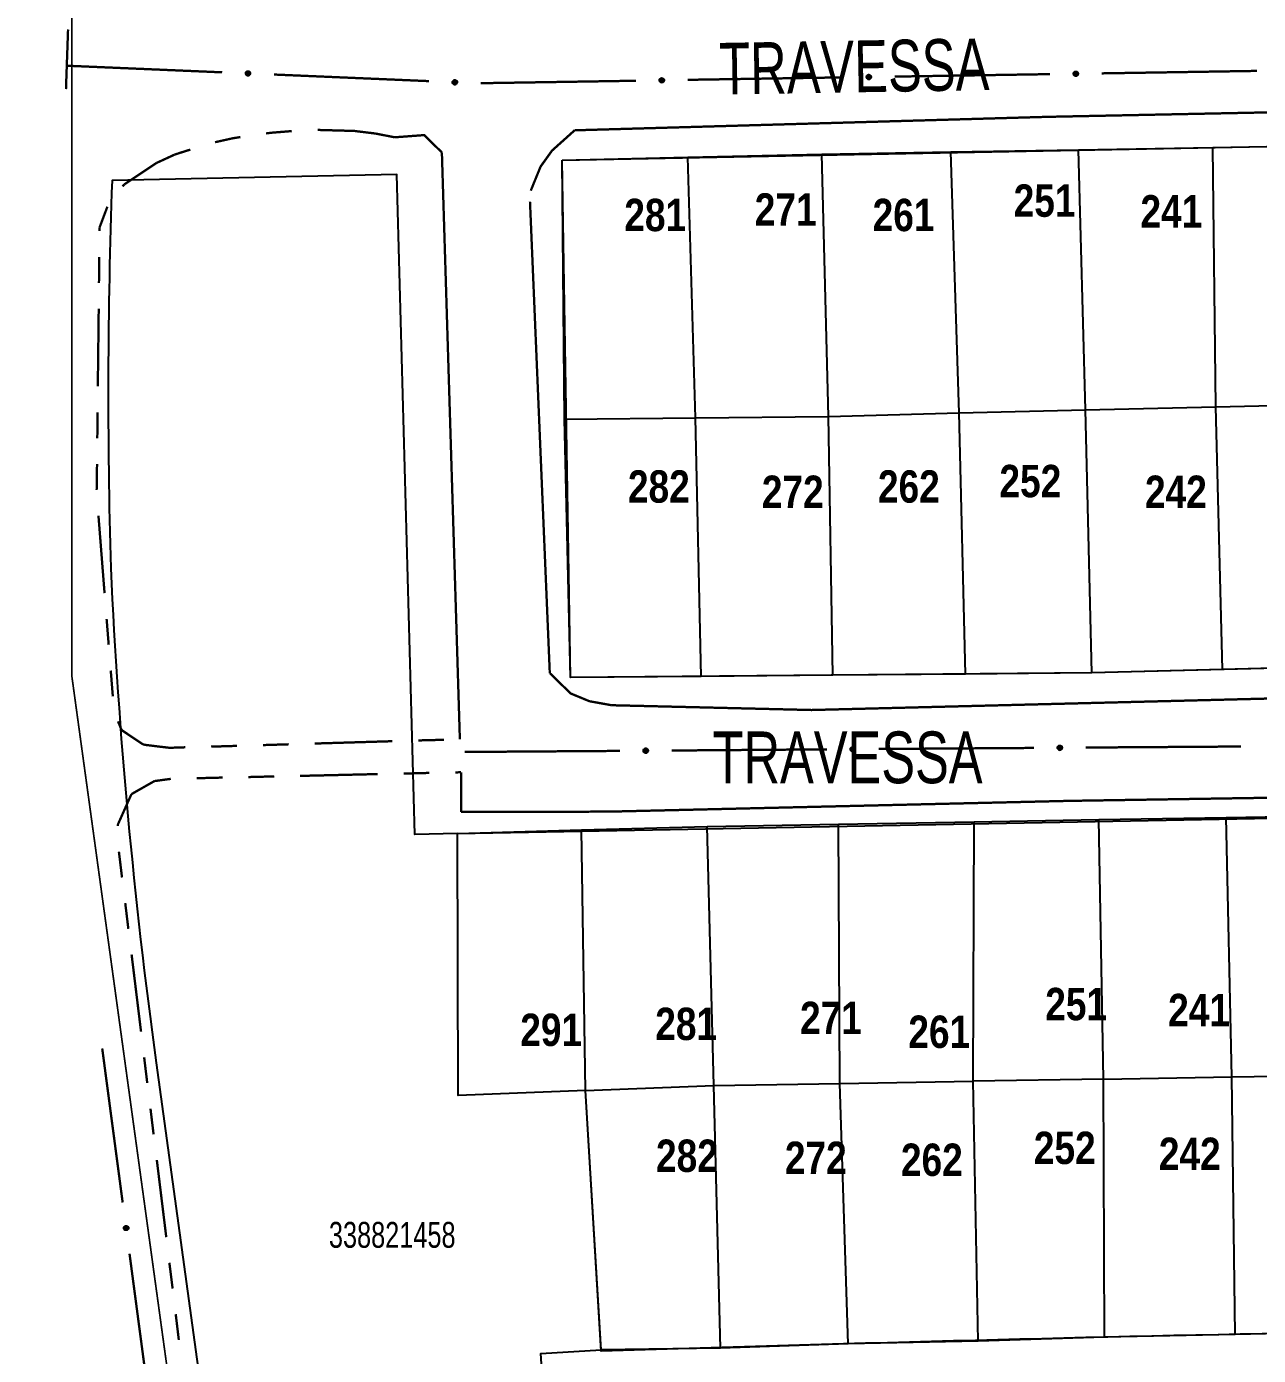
# Model space of a CAD drawing. Extents: x 204256 to 207861, y 4845615 to 4848347.
# Drawn here: x 204369.7 to 204464.9, y 4847395.3 to 4847498 of the extents above; entities that cross this region are included whole.
import ezdxf
from ezdxf.enums import TextEntityAlignment as Align

# ---------------------------------------------------------------- set-up
doc = ezdxf.new("R2010")
doc.units = 0
doc.header["$LTSCALE"] = 1.5
doc.header["$MEASUREMENT"] = 0
doc.linetypes.add('PHANTOMX2', pattern=[5, 2.5, -0.5, 0.5, -0.5, 0.5, -0.5])
for name, color, linetype in [('CD-MALHA-LOTES', 40, 'CONTINUOUS'), ('CD_TXT_QUADRA', 7, 'CONTINUOUS'), ('LM-LIM-SETOR-FISCAL', 7, 'CONTINUOUS'), ('RU-QUADRAS', 210, 'CONTINUOUS'), ('SV-EIXO-RUA-N-PAV', 6, 'CONTINUOUS'), ('SV-EIXO-RUA-PAV', 20, 'CONTINUOUS'), ('SV-RUA-NAO-PAV-S-GUIA-C-GUIA', 7, 'PHANTOMX2'), ('SV-RUA-PAVIM-S-GUIA-C-GUIA', 7, 'CONTINUOUS'), ('SV-TXT-RUA-PAV-S-GUIA-C-GUIA', 7, 'CONTINUOUS'), ('Th_NmrPort', 7, 'CONTINUOUS')]:
    doc.layers.add(name, color=color, linetype=linetype)
doc.styles.add('ARIAL', font='ARIAL.TTF')
doc.styles.get("Standard").update_dxf_attribs({"font": 'swisscbo.ttf'})
doc.linetypes.add('Limite', pattern='A,20,-3,[130,ltypeshp.shx,S=6.35,R=0,X=0,Y=0],-3,20', length=46)

msp = doc.modelspace()

# ---------------------------------------------------------------- linework, layer by layer
at = {"layer": 'CD-MALHA-LOTES', "linetype": 'Continuous', "flags": 128}
for points in [[(204441.12, 4847488.28), (204450.99, 4847488.44)], [(204450.99, 4847488.44), (204461.35, 4847488.62)], [(204451.53, 4847468.36), (204450.99, 4847488.44)], [(204461.35, 4847488.62), (204471.11, 4847488.79)], [(204461.6, 4847468.58), (204461.35, 4847488.62)], [(204411.07, 4847487.65), (204420.78, 4847487.88)], [(204411.25, 4847467.64), (204411.07, 4847487.65)], [(204420.78, 4847487.88), (204431.14, 4847488.11)], [(204421.37, 4847467.74), (204420.78, 4847487.88)], [(204431.14, 4847488.11), (204441.12, 4847488.28)], [(204431.66, 4847467.85), (204431.14, 4847488.11)], [(204441.75, 4847468.11), (204441.12, 4847488.28)], [(204421.37, 4847467.74), (204431.66, 4847467.85)], [(204431.66, 4847467.85), (204441.75, 4847468.11)], [(204432, 4847447.85), (204431.66, 4847467.85)], [(204441.75, 4847468.11), (204451.53, 4847468.36)], [(204442.25, 4847447.94), (204441.75, 4847468.11)], [(204451.53, 4847468.36), (204461.6, 4847468.58)], [(204452.02, 4847448.03), (204451.53, 4847468.36)], [(204461.6, 4847468.58), (204471.58, 4847468.81)], [(204462.12, 4847448.29), (204461.6, 4847468.58)], [(204411.25, 4847467.64), (204421.37, 4847467.74)], [(204411.71, 4847447.66), (204411.25, 4847467.64)], [(204421.81, 4847447.76), (204421.37, 4847467.74)], [(204472, 4847448.55), (204462.12, 4847448.29)], [(204421.81, 4847447.76), (204411.71, 4847447.66)], [(204432, 4847447.85), (204421.81, 4847447.76)], [(204442.25, 4847447.94), (204432, 4847447.85)], [(204452.02, 4847448.03), (204442.25, 4847447.94)], [(204462.12, 4847448.29), (204452.02, 4847448.03)], [(204462.4, 4847436.86), (204472.96, 4847437.04)], [(204412.57, 4847435.89), (204422.28, 4847436.17)], [(204422.28, 4847436.17), (204432.42, 4847436.35)], [(204422.8, 4847416.16), (204422.28, 4847436.17)], [(204432.42, 4847436.35), (204442.91, 4847436.53)], [(204432.54, 4847416.31), (204432.42, 4847436.35)], [(204442.85, 4847416.48), (204442.91, 4847436.53)], [(204442.91, 4847436.53), (204452.56, 4847436.69)], [(204452.56, 4847436.69), (204462.4, 4847436.86)], [(204452.91, 4847416.65), (204452.56, 4847436.69)], [(204462.83, 4847416.81), (204462.4, 4847436.86)], [(204402.99, 4847435.61), (204412.57, 4847435.89)], [(204403.05, 4847415.37), (204402.99, 4847435.61)], [(204412.88, 4847415.76), (204412.57, 4847435.89)], [(204452.91, 4847416.65), (204442.85, 4847416.48)], [(204452.91, 4847416.65), (204462.83, 4847416.81)], [(204453, 4847396.71), (204452.91, 4847416.65)], [(204462.83, 4847416.81), (204473.15, 4847416.98)], [(204463.1, 4847396.91), (204462.83, 4847416.81)], [(204412.88, 4847415.76), (204403.05, 4847415.37)], [(204412.88, 4847415.76), (204422.8, 4847416.16)], [(204414.08, 4847395.73), (204412.88, 4847415.76)], [(204422.8, 4847416.16), (204432.54, 4847416.31)], [(204423.32, 4847395.86), (204422.8, 4847416.16)], [(204432.54, 4847416.31), (204442.85, 4847416.48)], [(204433.19, 4847396.19), (204432.54, 4847416.31)], [(204443.22, 4847396.39), (204442.85, 4847416.48)], [(204473.66, 4847397.13), (204463.1, 4847396.91)], [(204433.19, 4847396.19), (204423.32, 4847395.86)], [(204443.22, 4847396.39), (204433.19, 4847396.19)], [(204453, 4847396.71), (204443.22, 4847396.39)], [(204463.1, 4847396.91), (204453, 4847396.71)], [(204423.32, 4847395.86), (204414.08, 4847395.73)]]:
    msp.add_lwpolyline(points, dxfattribs=at)
at = {"layer": 'LM-LIM-SETOR-FISCAL', "linetype": 'Limite', "ltscale": 0.1, "const_width": 0.13, "flags": 128}
msp.add_lwpolyline([(204255.91, 4845774.54), (204446.84, 4845974), (204535.1, 4846039.96), (204560.77, 4846069.41), (204570.54, 4846097.54), (204632.4, 4846153.82), (204654.94, 4846153.05), (205078.23, 4846433.21), (204983.84, 4846565.04), (204273.38, 4846554.21), (204347.03, 4846594.12), (204378.32, 4846626.2), (204398.13, 4846660.67), (204526.98, 4846971.03), (204438.64, 4847114.19), (204402.08, 4847237.98), (204373.18, 4847447.79), (204373.2, 4847552.6), (204365.79, 4847552.5), (205446.22, 4847576.17), (205460.3, 4847496.97), (205556.14, 4847515.7), (205660.88, 4847539.89), (205654.63, 4847591.47), (205807.66, 4847598.84), (205876.3, 4847605.11), (205880.92, 4847594.37), (205947.96, 4847607.22), (205959.47, 4847609.16), (205968.56, 4847603.73), (205972.79, 4847599.34), (206017.95, 4847599.66), (206211.07, 4847610.99), (206253.35, 4847609.47), (206274.49, 4847604.21), (206283.85, 4847619.28), (206186.17, 4847750.07), (206524.96, 4848001.52), (206519.68, 4848013.26), (206960.49, 4848346.74), (206966.87, 4848336.83), (206987.16, 4848307.84), (207005.71, 4848281.99), (207017.4, 4848267.11), (206974.73, 4848235.13), (206955.48, 4848219.86), (206950.26, 4848216.07), (206955.58, 4848209.27), (206959.42, 4848202.77), (206982.67, 4848172.12), (206995.35, 4848155.22), (207005.92, 4848142.54), (207020.41, 4848120.82), (207031.95, 4848105.77), (207060.87, 4848065.4), (207066.5, 4848058.01), (207069.11, 4848053.33), (207069.26, 4848049.8), (207069.37, 4848045.04), (207075.04, 4848034.33), (207087.01, 4848019.05), (207090.77, 4848014.03), (207100.06, 4848001.48), (207111.59, 4847986.15), (207126.09, 4847965.9), (207130.37, 4847960.22), (207134.22, 4847955.66), (207145.03, 4847940.16), (207159.13, 4847921.36), (207169.47, 4847906.92), (207186.34, 4847883.83), (207193.03, 4847885.67), (207202.51, 4847892.47), (207242.67, 4847921.29), (207248.23, 4847915.4), (207260.72, 4847896.98), (207285.87, 4847860.83), (207310.76, 4847826.26), (207315.6, 4847819.35), (207328.91, 4847799.72), (207333.8, 4847793.43), (207340.01, 4847785.42), (207350.49, 4847771.92), (207365.1, 4847750.55), (207367.63, 4847745.51), (207368.81, 4847743.14), (207390.62, 4847713.26), (207400.06, 4847698.96), (207410.24, 4847685.38), (207427.79, 4847661.69), (207431.06, 4847656.73), (207440.44, 4847642.51), (207457.67, 4847619.01), (207463.75, 4847610.71), (207498.88, 4847562.81), (207506.17, 4847553.18), (207511.91, 4847545.61), (207531.85, 4847519.47), (207540.14, 4847507.78), (207556.36, 4847486.66), (207571.87, 4847465.34), (207564.83, 4847458.43), (207551.89, 4847445.71), (207534.74, 4847428.33), (207518.94, 4847409.14), (207499.11, 4847384.81), (207498.17, 4847383.65), (207496.47, 4847381.56), (207486.15, 4847368.88), (207482.26, 4847364.11), (207477.47, 4847358.01), (207465.6, 4847339.64), (207465.56, 4847339.57), (207453.37, 4847317.61), (207438.93, 4847286.56), (207430.8, 4847269.09), (207410.93, 4847225.64), (207406.21, 4847217.15), (207396.71, 4847200.13), (207391.02, 4847192.25), (207379.11, 4847175.75), (207360.52, 4847152.72), (207355.52, 4847146.52), (207336.47, 4847121.03), (207323.47, 4847103.64), (207318.06, 4847094.89), (207310.15, 4847082.08), (207305.19, 4847073.38), (207304.65, 4847072.43), (207303.79, 4847070.78), (207287.7, 4847039.93), (207271.61, 4847010.96), (207261.28, 4846991.91), (207237.73, 4846950.07), (207236, 4846947.01), (207246.02, 4846928.73), (207251.02, 4846918.92), (207261.83, 4846899.5), (207265.63, 4846893.3), (207284.85, 4846863.07), (207289.66, 4846855.66), (207307.47, 4846827.84), (207314.88, 4846816.63), (207320.06, 4846808.15), (207332.53, 4846791.25), (207339.11, 4846782.58), (207345.12, 4846773.87), (207348.76, 4846768.8), (207357.76, 4846756.36), (207363.08, 4846749.04), (207366.95, 4846743.73), (207375.37, 4846734.54), (207383.22, 4846728.41), (207384.7, 4846727.73), (207392.17, 4846724.3), (207394.9, 4846723.05), (207402.49, 4846720.73), (207417.51, 4846716.14), (207437.03, 4846709.56), (207455.89, 4846703.64), (207460.62, 4846701.8), (207464.4, 4846700.29), (207467.39, 4846699.09), (207481.11, 4846693.55), (207488.13, 4846690.92), (207492.95, 4846689.16), (207510.17, 4846679.84), (207529.47, 4846668.22), (207543.72, 4846659.45), (207561.49, 4846646.95), (207570.84, 4846639.98), (207577.05, 4846635.29), (207586.86, 4846628.1), (207606.11, 4846612.63), (207623.66, 4846599.69), (207639.45, 4846588.94), (207662.08, 4846572.67), (207671.27, 4846565.58), (207685.28, 4846561.61), (207697.24, 4846558.13), (207709.78, 4846554.65), (207731.23, 4846549.14), (207735.6, 4846547.91), (207745.02, 4846545.25), (207762.81, 4846541.24), (207775.65, 4846538.39), (207787.75, 4846535.54), (207783.77, 4846513.63), (207781.5, 4846502.37), (207779.56, 4846492.81), (207778.5, 4846480), (207783.13, 4846476.08), (207788.36, 4846474.34), (207788.71, 4846474.22), (207798.97, 4846471.45), (207842.08, 4846460.36), (207844.37, 4846459.93), (207847.21, 4846459.39), (207851.95, 4846457.87), (207854.6, 4846457.02), (207858.96, 4846455.96), (207860.74, 4846451.34), (207859.67, 4846437.09), (207856.83, 4846420), (207854.33, 4846403.63), (207846.53, 4846396.15), (207836.81, 4846356.4), (207833.21, 4846341.98), (207827.16, 4846317.88), (207806.6, 4846238.03), (207795.3, 4846194.29), (207792.57, 4846183.36), (207787.76, 4846165.39), (207754.01, 4846025.3), (207739.36, 4845961), (207739.21, 4845960.34), (207737.77, 4845953.31), (207733.28, 4845938.2), (207726.95, 4845910.14), (207723, 4845891.36), (207741.21, 4845886.65), (207760.55, 4845879.79), (207773.24, 4845875.33), (207781.18, 4845873.09), (207785.9, 4845871.77), (207797.77, 4845868.36), (207799.24, 4845867.93), (207814.84, 4845863.98), (207831.48, 4845857.74), (207850.72, 4845850.88), (207842.01, 4845830.09), (207833.57, 4845800.72), (207825.14, 4845777.91), (207814.83, 4845746.81), (207813.3, 4845742.3), (207812.54, 4845740.05), (207809.34, 4845729.53), (207804.2, 4845714.63), (207791.7, 4845677.75), (207783.5, 4845679.57), (207766.81, 4845685.02), (207754.43, 4845688.82), (207739.64, 4845691.3), (207722.13, 4845693.94), (207717.1, 4845694.68), (207690.08, 4845700.62), (207680.08, 4845702.89), (207670.03, 4845704.98), (207667.81, 4845700.16), (207660.99, 4845676.98), (207660.54, 4845673.8), (207657.39, 4845659.57), (207656.59, 4845656.53), (207655.95, 4845653.98), (207650.56, 4845639.59), (207647.27, 4845633.02), (207644.17, 4845622.85), (207641.37, 4845615.1), (207618.1, 4845615.4), (207601.33, 4845615.86), (207592.93, 4845615.82), (207543.69, 4845617.43), (207493.78, 4845618.83), (207471.28, 4845620.61), (207442.67, 4845621.38), (207409.05, 4845621.45), (207395.8, 4845621.64), (207345.61, 4845622.76), (207297.34, 4845623.66), (207294.87, 4845656.58), (207289.29, 4845728.51), (207262.54, 4845726.7), (207256.04, 4845726.92), (207223.17, 4845727.38), (207195.16, 4845729.67), (207135.61, 4845730.44), (207094.04, 4845731.93), (207071.52, 4845732.83), (207036.85, 4845734.18), (207004.87, 4845734.18), (206995.29, 4845734.45), (206955.41, 4845735.22), (205304.22, 4845806.54), (205065.89, 4845798.29), (204762.24, 4845774.02), (204255.91, 4845774.54)], close=True, dxfattribs=at)
at = {"layer": 'RU-QUADRAS', "color": 6, "linetype": 'Continuous'}
msp.add_lwpolyline([(204411.07, 4847487.65), (204539.87, 4847490.15), (204541.59, 4847488.33), (204542.18, 4847451.71), (204541.01, 4847450.28), (204452.02, 4847448.03), (204411.71, 4847447.66)], close=True, dxfattribs=at)
msp.add_lwpolyline([(204411.6, 4847332.04, 0.014789), (204409.44, 4847395.43), (204414.08, 4847395.73), (204412.88, 4847415.76), (204403.05, 4847415.37), (204402.99, 4847435.61), (204399.69, 4847435.53), (204398.31, 4847486.54), (204376.29, 4847486.06, 0.016281), (204376.19, 4847456.11, 0.022607), (204379.7, 4847417.9), (204387.44, 4847361.59), (204397.67, 4847296.07)], format="xyb", dxfattribs=at)
msp.add_lwpolyline([(204402.99, 4847435.61), (204541.26, 4847438.22), (204542.56, 4847437.59), (204543.71, 4847398.37), (204523.07, 4847397.74, 0.006596), (204414.09, 4847395.61), (204412.88, 4847415.76), (204403.05, 4847415.37)], format="xyb", close=True, dxfattribs=at)
at = {"layer": 'SV-EIXO-RUA-N-PAV', "const_width": 0.18}
for points in [[(204372.89, 4847497.74), (204372.75, 4847493.74)], [(204372.75, 4847493.74), (204372.73, 4847493.13)], [(204375.53, 4847419.01), (204377.11, 4847407.11)], [(204377.64, 4847403.15), (204379.22, 4847391.25)]]:
    msp.add_lwpolyline(points, dxfattribs=at)
at = {"layer": 'SV-EIXO-RUA-N-PAV'}
msp.add_lwpolyline([(204377.46, 4847405.29), (204377.5, 4847405.26), (204377.53, 4847405.23), (204377.55, 4847405.19), (204377.55, 4847405.16), (204377.55, 4847405.12), (204377.55, 4847405.09), (204377.53, 4847405.05), (204377.5, 4847405.01), (204377.47, 4847404.98), (204377.43, 4847404.97), (204377.4, 4847404.96), (204377.37, 4847404.96), (204377.33, 4847404.97), (204377.29, 4847404.98), (204377.25, 4847405.01), (204377.22, 4847405.04), (204377.21, 4847405.08), (204377.2, 4847405.11), (204377.2, 4847405.15), (204377.21, 4847405.18), (204377.22, 4847405.22), (204377.25, 4847405.26), (204377.29, 4847405.29), (204377.32, 4847405.3), (204377.35, 4847405.31), (204377.39, 4847405.31), (204377.43, 4847405.31), (204377.46, 4847405.29)], close=True, dxfattribs=at)
for points in [[(204377.22, 4847405.22), (204377.29, 4847404.98)], [(204377.22, 4847405.2), (204377.27, 4847405)], [(204377.24, 4847405.24), (204377.31, 4847404.98)], [(204377.25, 4847405.26), (204377.33, 4847404.97)], [(204377.27, 4847405.27), (204377.35, 4847404.97)], [(204377.29, 4847405.29), (204377.37, 4847404.96)], [(204377.3, 4847405.29), (204377.38, 4847404.96)], [(204377.32, 4847405.3), (204377.4, 4847404.96)], [(204377.34, 4847405.3), (204377.41, 4847404.96)], [(204377.35, 4847405.31), (204377.43, 4847404.97)], [(204377.37, 4847405.31), (204377.45, 4847404.98)], [(204377.39, 4847405.31), (204377.47, 4847404.98)], [(204377.41, 4847405.3), (204377.49, 4847405)], [(204377.43, 4847405.31), (204377.5, 4847405.01)], [(204377.44, 4847405.3), (204377.52, 4847405.03)], [(204377.46, 4847405.29), (204377.53, 4847405.05)], [(204377.49, 4847405.27), (204377.54, 4847405.08)], [(204377.5, 4847405.26), (204377.55, 4847405.09)], [(204377.52, 4847405.24), (204377.55, 4847405.11)], [(204377.53, 4847405.23), (204377.55, 4847405.12)], [(204377.2, 4847405.15), (204377.22, 4847405.04)], [(204377.21, 4847405.18), (204377.25, 4847405.01)], [(204377.21, 4847405.16), (204377.24, 4847405.03)]]:
    msp.add_lwpolyline(points, dxfattribs=at)
at = {"layer": 'SV-EIXO-RUA-PAV', "const_width": 0.18}
for points in [[(204372.81, 4847494.94), (204384.8, 4847494.43)], [(204452.78, 4847494.35), (204464.77, 4847494.54)], [(204388.8, 4847494.26), (204400.78, 4847493.75)], [(204404.78, 4847493.59), (204416.78, 4847493.78)], [(204420.78, 4847493.85), (204432.78, 4847494.04)], [(204436.78, 4847494.1), (204448.78, 4847494.29)], [(204419.54, 4847442.03), (204431.54, 4847442.12)], [(204435.54, 4847442.15), (204447.54, 4847442.23)], [(204451.54, 4847442.26), (204463.54, 4847442.34)], [(204403.54, 4847441.92), (204415.54, 4847442)]]:
    msp.add_lwpolyline(points, dxfattribs=at)
at = {"layer": 'SV-EIXO-RUA-PAV'}
for points in [[(204386.66, 4847494.46), (204386.69, 4847494.49), (204386.73, 4847494.52), (204386.77, 4847494.53), (204386.8, 4847494.52), (204386.84, 4847494.52), (204386.87, 4847494.51), (204386.91, 4847494.49), (204386.94, 4847494.45), (204386.96, 4847494.41), (204386.97, 4847494.38), (204386.97, 4847494.34), (204386.97, 4847494.31), (204386.95, 4847494.27), (204386.93, 4847494.24), (204386.89, 4847494.2), (204386.86, 4847494.18), (204386.82, 4847494.17), (204386.79, 4847494.17), (204386.75, 4847494.18), (204386.72, 4847494.19), (204386.68, 4847494.21), (204386.65, 4847494.25), (204386.63, 4847494.29), (204386.62, 4847494.32), (204386.62, 4847494.36), (204386.62, 4847494.39), (204386.63, 4847494.43), (204386.66, 4847494.46)], [(204402.64, 4847493.78), (204402.68, 4847493.81), (204402.72, 4847493.84), (204402.75, 4847493.85), (204402.79, 4847493.85), (204402.82, 4847493.84), (204402.86, 4847493.83), (204402.89, 4847493.81), (204402.93, 4847493.77), (204402.95, 4847493.73), (204402.96, 4847493.7), (204402.96, 4847493.66), (204402.95, 4847493.63), (204402.94, 4847493.59), (204402.92, 4847493.56), (204402.88, 4847493.52), (204402.84, 4847493.5), (204402.81, 4847493.49), (204402.77, 4847493.49), (204402.74, 4847493.5), (204402.7, 4847493.51), (204402.67, 4847493.53), (204402.63, 4847493.57), (204402.61, 4847493.61), (204402.61, 4847493.64), (204402.6, 4847493.68), (204402.61, 4847493.71), (204402.62, 4847493.75), (204402.64, 4847493.78)], [(204418.63, 4847493.92), (204418.67, 4847493.96), (204418.7, 4847493.98), (204418.74, 4847493.99), (204418.77, 4847494), (204418.81, 4847493.99), (204418.84, 4847493.98), (204418.88, 4847493.96), (204418.92, 4847493.93), (204418.94, 4847493.89), (204418.95, 4847493.86), (204418.95, 4847493.82), (204418.95, 4847493.79), (204418.94, 4847493.75), (204418.92, 4847493.71), (204418.89, 4847493.68), (204418.85, 4847493.66), (204418.81, 4847493.65), (204418.78, 4847493.64), (204418.74, 4847493.65), (204418.71, 4847493.66), (204418.67, 4847493.68), (204418.64, 4847493.71), (204418.61, 4847493.75), (204418.6, 4847493.78), (204418.6, 4847493.82), (204418.6, 4847493.85), (204418.61, 4847493.89), (204418.63, 4847493.92)], [(204434.63, 4847494.18), (204434.67, 4847494.21), (204434.7, 4847494.24), (204434.74, 4847494.25), (204434.77, 4847494.25), (204434.81, 4847494.25), (204434.84, 4847494.24), (204434.88, 4847494.22), (204434.91, 4847494.18), (204434.94, 4847494.14), (204434.95, 4847494.11), (204434.95, 4847494.07), (204434.95, 4847494.04), (204434.94, 4847494), (204434.92, 4847493.97), (204434.88, 4847493.93), (204434.85, 4847493.91), (204434.81, 4847493.9), (204434.78, 4847493.9), (204434.74, 4847493.9), (204434.71, 4847493.91), (204434.67, 4847493.93), (204434.64, 4847493.96), (204434.61, 4847494), (204434.6, 4847494.03), (204434.6, 4847494.07), (204434.6, 4847494.1), (204434.61, 4847494.14), (204434.63, 4847494.18)], [(204450.63, 4847494.43), (204450.66, 4847494.46), (204450.7, 4847494.49), (204450.74, 4847494.5), (204450.77, 4847494.5), (204450.8, 4847494.5), (204450.84, 4847494.49), (204450.88, 4847494.47), (204450.91, 4847494.44), (204450.93, 4847494.4), (204450.95, 4847494.36), (204450.95, 4847494.33), (204450.95, 4847494.29), (204450.94, 4847494.26), (204450.92, 4847494.22), (204450.88, 4847494.19), (204450.85, 4847494.16), (204450.81, 4847494.15), (204450.77, 4847494.15), (204450.74, 4847494.15), (204450.7, 4847494.16), (204450.67, 4847494.18), (204450.63, 4847494.22), (204450.61, 4847494.25), (204450.6, 4847494.29), (204450.6, 4847494.32), (204450.6, 4847494.36), (204450.61, 4847494.39), (204450.63, 4847494.43)], [(204417.4, 4847442.13), (204417.43, 4847442.16), (204417.47, 4847442.19), (204417.5, 4847442.2), (204417.54, 4847442.2), (204417.57, 4847442.2), (204417.61, 4847442.19), (204417.64, 4847442.17), (204417.68, 4847442.13), (204417.7, 4847442.09), (204417.71, 4847442.06), (204417.71, 4847442.02), (204417.71, 4847441.99), (204417.7, 4847441.95), (204417.68, 4847441.92), (204417.64, 4847441.88), (204417.61, 4847441.86), (204417.57, 4847441.85), (204417.54, 4847441.85), (204417.5, 4847441.85), (204417.47, 4847441.86), (204417.43, 4847441.88), (204417.4, 4847441.91), (204417.37, 4847441.95), (204417.36, 4847441.99), (204417.36, 4847442.02), (204417.36, 4847442.06), (204417.37, 4847442.09), (204417.4, 4847442.13)], [(204433.39, 4847442.24), (204433.43, 4847442.28), (204433.46, 4847442.3), (204433.5, 4847442.31), (204433.54, 4847442.31), (204433.57, 4847442.31), (204433.61, 4847442.3), (204433.64, 4847442.28), (204433.68, 4847442.24), (204433.7, 4847442.21), (204433.71, 4847442.17), (204433.71, 4847442.14), (204433.71, 4847442.1), (204433.7, 4847442.07), (204433.68, 4847442.03), (204433.64, 4847441.99), (204433.61, 4847441.97), (204433.57, 4847441.96), (204433.54, 4847441.96), (204433.5, 4847441.96), (204433.47, 4847441.97), (204433.43, 4847441.99), (204433.4, 4847442.03), (204433.37, 4847442.06), (204433.36, 4847442.1), (204433.36, 4847442.13), (204433.36, 4847442.17), (204433.37, 4847442.2), (204433.39, 4847442.24)], [(204449.39, 4847442.35), (204449.43, 4847442.39), (204449.46, 4847442.41), (204449.5, 4847442.42), (204449.53, 4847442.42), (204449.57, 4847442.42), (204449.6, 4847442.41), (204449.64, 4847442.39), (204449.68, 4847442.36), (204449.7, 4847442.32), (204449.71, 4847442.28), (204449.71, 4847442.25), (204449.71, 4847442.21), (204449.7, 4847442.18), (204449.68, 4847442.14), (204449.64, 4847442.11), (204449.61, 4847442.08), (204449.57, 4847442.07), (204449.54, 4847442.07), (204449.5, 4847442.07), (204449.47, 4847442.08), (204449.43, 4847442.11), (204449.4, 4847442.14), (204449.37, 4847442.18), (204449.36, 4847442.21), (204449.36, 4847442.25), (204449.36, 4847442.28), (204449.37, 4847442.32), (204449.39, 4847442.35)]]:
    msp.add_lwpolyline(points, close=True, dxfattribs=at)
for points in [[(204386.73, 4847494.52), (204386.84, 4847494.52)], [(204386.62, 4847494.39), (204386.96, 4847494.41)], [(204386.62, 4847494.37), (204386.96, 4847494.4)], [(204386.62, 4847494.36), (204386.97, 4847494.38)], [(204386.62, 4847494.34), (204386.97, 4847494.36)], [(204386.62, 4847494.32), (204386.97, 4847494.34)], [(204386.63, 4847494.43), (204386.94, 4847494.45)], [(204386.63, 4847494.41), (204386.95, 4847494.43)], [(204386.63, 4847494.3), (204386.97, 4847494.32)], [(204386.63, 4847494.29), (204386.97, 4847494.31)], [(204386.64, 4847494.27), (204386.96, 4847494.29)], [(204386.65, 4847494.44), (204386.92, 4847494.47)], [(204386.65, 4847494.25), (204386.95, 4847494.27)], [(204386.66, 4847494.46), (204386.91, 4847494.49)], [(204386.67, 4847494.23), (204386.94, 4847494.25)], [(204386.68, 4847494.48), (204386.88, 4847494.5)], [(204386.68, 4847494.21), (204386.93, 4847494.24)], [(204386.69, 4847494.49), (204386.87, 4847494.51)], [(204386.71, 4847494.2), (204386.91, 4847494.22)], [(204386.72, 4847494.51), (204386.85, 4847494.51)], [(204386.72, 4847494.19), (204386.89, 4847494.2)], [(204386.74, 4847494.18), (204386.87, 4847494.19)], [(204386.75, 4847494.18), (204386.86, 4847494.18)], [(204402.6, 4847493.68), (204402.96, 4847493.7)], [(204402.61, 4847493.71), (204402.95, 4847493.73)], [(204402.61, 4847493.69), (204402.95, 4847493.72)], [(204402.61, 4847493.66), (204402.96, 4847493.68)], [(204402.61, 4847493.64), (204402.96, 4847493.66)], [(204402.61, 4847493.62), (204402.95, 4847493.64)], [(204402.61, 4847493.61), (204402.95, 4847493.63)], [(204402.62, 4847493.75), (204402.93, 4847493.77)], [(204402.62, 4847493.73), (204402.93, 4847493.75)], [(204402.63, 4847493.76), (204402.91, 4847493.79)], [(204402.63, 4847493.59), (204402.94, 4847493.61)], [(204402.63, 4847493.57), (204402.94, 4847493.59)], [(204402.64, 4847493.78), (204402.89, 4847493.81)], [(204402.66, 4847493.8), (204402.87, 4847493.82)], [(204402.66, 4847493.55), (204402.92, 4847493.57)], [(204402.67, 4847493.53), (204402.92, 4847493.56)], [(204402.68, 4847493.81), (204402.86, 4847493.83)], [(204402.69, 4847493.52), (204402.89, 4847493.54)], [(204402.7, 4847493.83), (204402.83, 4847493.83)], [(204402.7, 4847493.51), (204402.88, 4847493.52)], [(204402.72, 4847493.84), (204402.82, 4847493.84)], [(204402.72, 4847493.5), (204402.86, 4847493.51)], [(204402.74, 4847493.5), (204402.84, 4847493.5)], [(204418.6, 4847493.85), (204418.94, 4847493.89)], [(204418.6, 4847493.82), (204418.95, 4847493.86)], [(204418.6, 4847493.8), (204418.95, 4847493.84)], [(204418.6, 4847493.78), (204418.95, 4847493.82)], [(204418.61, 4847493.89), (204418.92, 4847493.93)], [(204418.61, 4847493.87), (204418.92, 4847493.91)], [(204418.61, 4847493.83), (204418.94, 4847493.88)], [(204418.61, 4847493.76), (204418.95, 4847493.8)], [(204418.61, 4847493.75), (204418.95, 4847493.79)], [(204418.62, 4847493.9), (204418.89, 4847493.94)], [(204418.63, 4847493.92), (204418.88, 4847493.96)], [(204418.63, 4847493.73), (204418.94, 4847493.77)], [(204418.64, 4847493.71), (204418.94, 4847493.75)], [(204418.65, 4847493.94), (204418.85, 4847493.97)], [(204418.66, 4847493.69), (204418.93, 4847493.73)], [(204418.67, 4847493.96), (204418.84, 4847493.98)], [(204418.67, 4847493.68), (204418.92, 4847493.71)], [(204418.69, 4847493.97), (204418.82, 4847493.99)], [(204418.7, 4847493.98), (204418.81, 4847493.99)], [(204418.7, 4847493.67), (204418.89, 4847493.7)], [(204418.71, 4847493.66), (204418.89, 4847493.68)], [(204418.73, 4847493.65), (204418.86, 4847493.67)], [(204418.74, 4847493.65), (204418.85, 4847493.66)], [(204434.6, 4847494.1), (204434.94, 4847494.14)], [(204434.6, 4847494.09), (204434.94, 4847494.13)], [(204434.6, 4847494.07), (204434.95, 4847494.11)], [(204434.6, 4847494.05), (204434.95, 4847494.09)], [(204434.6, 4847494.03), (204434.95, 4847494.07)], [(204434.61, 4847494.14), (204434.91, 4847494.18)], [(204434.61, 4847494.12), (204434.92, 4847494.16)], [(204434.61, 4847494.02), (204434.95, 4847494.06)], [(204434.61, 4847494), (204434.95, 4847494.04)], [(204434.62, 4847494.16), (204434.89, 4847494.2)], [(204434.63, 4847494.18), (204434.88, 4847494.22)], [(204434.63, 4847493.98), (204434.94, 4847494.02)], [(204434.64, 4847493.96), (204434.94, 4847494)], [(204434.65, 4847494.19), (204434.85, 4847494.23)], [(204434.66, 4847493.95), (204434.92, 4847493.98)], [(204434.67, 4847494.21), (204434.84, 4847494.24)], [(204434.67, 4847493.93), (204434.92, 4847493.97)], [(204434.69, 4847494.23), (204434.82, 4847494.24)], [(204434.69, 4847493.92), (204434.89, 4847493.95)], [(204434.7, 4847494.24), (204434.81, 4847494.25)], [(204434.71, 4847493.91), (204434.88, 4847493.93)], [(204434.73, 4847493.9), (204434.86, 4847493.92)], [(204434.74, 4847493.9), (204434.85, 4847493.91)], [(204450.6, 4847494.36), (204450.93, 4847494.4)], [(204450.6, 4847494.34), (204450.94, 4847494.38)], [(204450.6, 4847494.32), (204450.95, 4847494.36)], [(204450.6, 4847494.3), (204450.95, 4847494.34)], [(204450.6, 4847494.29), (204450.95, 4847494.33)], [(204450.61, 4847494.39), (204450.91, 4847494.44)], [(204450.61, 4847494.38), (204450.92, 4847494.42)], [(204450.61, 4847494.27), (204450.95, 4847494.31)], [(204450.61, 4847494.25), (204450.95, 4847494.29)], [(204450.62, 4847494.41), (204450.89, 4847494.45)], [(204450.62, 4847494.23), (204450.94, 4847494.27)], [(204450.63, 4847494.43), (204450.88, 4847494.47)], [(204450.63, 4847494.22), (204450.94, 4847494.26)], [(204450.65, 4847494.45), (204450.85, 4847494.48)], [(204450.65, 4847494.2), (204450.92, 4847494.24)], [(204450.66, 4847494.46), (204450.84, 4847494.49)], [(204450.67, 4847494.18), (204450.92, 4847494.22)], [(204450.68, 4847494.48), (204450.81, 4847494.49)], [(204450.69, 4847494.17), (204450.89, 4847494.2)], [(204450.7, 4847494.49), (204450.8, 4847494.5)], [(204450.7, 4847494.16), (204450.88, 4847494.19)], [(204450.73, 4847494.16), (204450.86, 4847494.17)], [(204450.74, 4847494.15), (204450.85, 4847494.16)], [(204417.4, 4847442.13), (204417.64, 4847442.17)], [(204417.41, 4847442.15), (204417.62, 4847442.17)], [(204417.43, 4847442.16), (204417.61, 4847442.19)], [(204417.45, 4847442.18), (204417.58, 4847442.19)], [(204417.47, 4847442.19), (204417.57, 4847442.2)], [(204433.36, 4847442.17), (204433.7, 4847442.21)], [(204433.36, 4847442.13), (204433.71, 4847442.17)], [(204433.37, 4847442.2), (204433.68, 4847442.24)], [(204433.37, 4847442.19), (204433.68, 4847442.23)], [(204433.37, 4847442.15), (204433.7, 4847442.19)], [(204433.38, 4847442.22), (204433.66, 4847442.26)], [(204433.39, 4847442.24), (204433.64, 4847442.28)], [(204433.41, 4847442.26), (204433.62, 4847442.29)], [(204433.43, 4847442.28), (204433.61, 4847442.3)], [(204433.45, 4847442.29), (204433.58, 4847442.3)], [(204433.46, 4847442.3), (204433.57, 4847442.31)], [(204449.36, 4847442.28), (204449.7, 4847442.32)], [(204449.36, 4847442.25), (204449.71, 4847442.28)], [(204449.36, 4847442.23), (204449.71, 4847442.26)], [(204449.36, 4847442.21), (204449.71, 4847442.25)], [(204449.37, 4847442.32), (204449.68, 4847442.36)], [(204449.37, 4847442.3), (204449.68, 4847442.34)], [(204449.37, 4847442.26), (204449.7, 4847442.3)], [(204449.37, 4847442.19), (204449.71, 4847442.23)], [(204449.37, 4847442.18), (204449.71, 4847442.21)], [(204449.38, 4847442.33), (204449.66, 4847442.37)], [(204449.39, 4847442.35), (204449.64, 4847442.39)], [(204449.39, 4847442.16), (204449.7, 4847442.19)], [(204449.4, 4847442.14), (204449.7, 4847442.18)], [(204449.41, 4847442.37), (204449.62, 4847442.4)], [(204449.42, 4847442.12), (204449.69, 4847442.16)], [(204449.43, 4847442.39), (204449.6, 4847442.41)], [(204449.45, 4847442.4), (204449.58, 4847442.41)], [(204449.46, 4847442.41), (204449.57, 4847442.42)], [(204417.36, 4847442.06), (204417.7, 4847442.09)], [(204417.36, 4847442.02), (204417.71, 4847442.06)], [(204417.36, 4847442), (204417.71, 4847442.04)], [(204417.36, 4847441.99), (204417.71, 4847442.02)], [(204417.37, 4847442.09), (204417.68, 4847442.13)], [(204417.37, 4847442.07), (204417.68, 4847442.11)], [(204417.37, 4847442.04), (204417.7, 4847442.08)], [(204417.37, 4847441.97), (204417.71, 4847442)], [(204417.37, 4847441.95), (204417.71, 4847441.99)], [(204417.38, 4847442.11), (204417.66, 4847442.15)], [(204417.39, 4847441.93), (204417.7, 4847441.97)], [(204417.4, 4847441.91), (204417.7, 4847441.95)], [(204417.42, 4847441.9), (204417.69, 4847441.93)], [(204417.43, 4847441.88), (204417.68, 4847441.92)], [(204417.45, 4847441.87), (204417.65, 4847441.9)], [(204417.47, 4847441.86), (204417.64, 4847441.88)], [(204417.49, 4847441.85), (204417.62, 4847441.87)], [(204417.5, 4847441.85), (204417.61, 4847441.86)], [(204433.36, 4847442.12), (204433.71, 4847442.15)], [(204433.36, 4847442.1), (204433.71, 4847442.14)], [(204433.37, 4847442.08), (204433.71, 4847442.12)], [(204433.37, 4847442.06), (204433.71, 4847442.1)], [(204433.39, 4847442.04), (204433.7, 4847442.08)], [(204433.4, 4847442.03), (204433.7, 4847442.07)], [(204433.42, 4847442.01), (204433.69, 4847442.05)], [(204433.43, 4847441.99), (204433.68, 4847442.03)], [(204433.45, 4847441.98), (204433.65, 4847442.01)], [(204433.47, 4847441.97), (204433.64, 4847441.99)], [(204433.49, 4847441.97), (204433.62, 4847441.98)], [(204433.5, 4847441.96), (204433.61, 4847441.97)], [(204449.43, 4847442.11), (204449.68, 4847442.14)], [(204449.45, 4847442.1), (204449.65, 4847442.12)], [(204449.47, 4847442.08), (204449.64, 4847442.11)], [(204449.49, 4847442.08), (204449.62, 4847442.09)], [(204449.5, 4847442.07), (204449.61, 4847442.08)]]:
    msp.add_lwpolyline(points, dxfattribs=at)
at = {"layer": 'SV-RUA-NAO-PAV-S-GUIA-C-GUIA', "const_width": 0.18}
for points in [[(204385.6, 4847489.33), (204384.25, 4847489.03)], [(204386.21, 4847489.43), (204385.6, 4847489.33)], [(204388.58, 4847489.76), (204388.19, 4847489.71)], [(204389.19, 4847489.81), (204388.58, 4847489.76)], [(204390.18, 4847489.89), (204389.19, 4847489.81)], [(204395.04, 4847489.9), (204392.18, 4847489.98)], [(204395.18, 4847489.88), (204395.04, 4847489.9)], [(204396.66, 4847489.7), (204395.18, 4847489.88)], [(204397.16, 4847489.6), (204396.66, 4847489.7)], [(204398.14, 4847489.41), (204397.16, 4847489.6)], [(204382.34, 4847488.46), (204381.39, 4847488.16)], [(204379.73, 4847487.43), (204377.91, 4847486.22)], [(204380.47, 4847487.77), (204379.73, 4847487.43)], [(204381.1, 4847488.06), (204380.47, 4847487.77)], [(204381.39, 4847488.16), (204381.1, 4847488.06)], [(204377.91, 4847486.22), (204377.24, 4847485.77)], [(204377.24, 4847485.77), (204377.1, 4847485.63)], [(204375.93, 4847484.05), (204375.58, 4847483.12)], [(204375.58, 4847483.12), (204375.33, 4847482.46)], [(204375.33, 4847482.46), (204375.33, 4847482.46)], [(204375.33, 4847482.46), (204375.33, 4847482.16)], [(204375.3, 4847480.16), (204375.28, 4847478.16)], [(204375.26, 4847476.16), (204375.19, 4847470.16)], [(204375.17, 4847468.16), (204375.15, 4847466.16)], [(204375.13, 4847464.16), (204375.1, 4847462.16)], [(204375.24, 4847460.17), (204375.71, 4847454.19)], [(204375.87, 4847452.19), (204376.03, 4847450.2)], [(204376.19, 4847448.21), (204376.35, 4847446.21)], [(204376.75, 4847444.28), (204377.03, 4847443.61)], [(204377.03, 4847443.61), (204378.09, 4847442.9)], [(204378.09, 4847442.9), (204378.69, 4847442.5)], [(204378.69, 4847442.5), (204378.97, 4847442.45)], [(204378.97, 4847442.45), (204378.99, 4847442.45)], [(204378.99, 4847442.45), (204379.96, 4847442.33)], [(204379.96, 4847442.33), (204380.74, 4847442.24)], [(204380.74, 4847442.24), (204381.95, 4847442.28)], [(204383.95, 4847442.33), (204385.95, 4847442.39)], [(204387.95, 4847442.45), (204389.95, 4847442.51)], [(204391.95, 4847442.57), (204397.95, 4847442.75)], [(204399.95, 4847442.81), (204401.95, 4847442.86)], [(204386.82, 4847439.98), (204388.82, 4847440.03)], [(204390.82, 4847440.07), (204396.82, 4847440.21)], [(204398.82, 4847440.25), (204400.82, 4847440.3)], [(204402.82, 4847440.34), (204403.27, 4847440.35)], [(204377.79, 4847438.66), (204378.93, 4847439.31)], [(204378.93, 4847439.31), (204379.57, 4847439.67)], [(204379.57, 4847439.67), (204380.83, 4847439.84)], [(204382.83, 4847439.89), (204384.83, 4847439.94)], [(204376.73, 4847436.29), (204377.51, 4847438.04)], [(204377.51, 4847438.04), (204377.79, 4847438.66)], [(204376.73, 4847436.2), (204376.73, 4847436.29)], [(204377.06, 4847432.22), (204376.82, 4847434.21)], [(204377.55, 4847428.25), (204377.31, 4847430.24)], [(204378.53, 4847420.31), (204377.8, 4847426.27)], [(204379.01, 4847416.34), (204378.77, 4847418.33)], [(204379.5, 4847412.37), (204379.26, 4847414.36)], [(204380.48, 4847404.43), (204379.75, 4847410.39)], [(204380.97, 4847400.46), (204380.72, 4847402.45)], [(204381.45, 4847396.49), (204381.21, 4847398.48)]]:
    msp.add_lwpolyline(points, dxfattribs=at)
at = {"layer": 'SV-RUA-PAVIM-S-GUIA-C-GUIA', "const_width": 0.18}
for points in [[(204493.6, 4847491.9), (204448.55, 4847490.99)], [(204448.55, 4847490.99), (204412.04, 4847489.95)], [(204398.14, 4847489.41), (204400.41, 4847489.58), (204401.78, 4847488.24)], [(204412.04, 4847489.95), (204410.29, 4847488.38), (204409.41, 4847487.15), (204408.65, 4847485.29)], [(204401.78, 4847488.24), (204403.17, 4847442.9)], [(204408.59, 4847484.43), (204410.12, 4847448.01)], [(204410.12, 4847448.01), (204411.73, 4847446.44), (204413.18, 4847445.84), (204414.89, 4847445.53)], [(204430.35, 4847445.16), (204505.73, 4847447.05)], [(204414.89, 4847445.53), (204430.35, 4847445.16)], [(204403.27, 4847437.28), (204403.27, 4847440.35)], [(204450.24, 4847438.14), (204414.78, 4847437.31)], [(204488.85, 4847438.74), (204450.24, 4847438.14)], [(204414.78, 4847437.31), (204403.27, 4847437.28)]]:
    msp.add_lwpolyline(points, dxfattribs=at)

# ---------------------------------------------------------------- texts
at = {"layer": 'CD_TXT_QUADRA', "linetype": 'Continuous', "style": 'ARIAL', "width": 0.7}
msp.add_text('338821458', height=2, dxfattribs=at).set_placement((204393.05, 4847403.61))
at = {"layer": 'SV-TXT-RUA-PAV-S-GUIA-C-GUIA', "style": 'ARIAL', "width": 0.7}
msp.add_text('TRAVESSA', height=4, rotation=1, dxfattribs=at).set_placement((204423.25, 4847492.7))
msp.add_text('TRAVESSA', height=4, dxfattribs=at).set_placement((204422.7, 4847439.5))
at = {"layer": 'Th_NmrPort', "color": 1}
for s, p in [('251', (204445.97, 4847484.52)), ('281', (204415.88, 4847483.41)), ('271', (204425.96, 4847483.83)), ('261', (204435.07, 4847483.41)), ('241', (204455.77, 4847483.69)), ('252', (204444.87, 4847462.85)), ('282', (204416.16, 4847462.43)), ('272', (204426.51, 4847462.02)), ('262', (204435.48, 4847462.43)), ('242', (204456.12, 4847462.02)), ('251', (204448.41, 4847422.44)), ('271', (204429.46, 4847421.37)), ('241', (204457.91, 4847421.98)), ('291', (204407.84, 4847420.45)), ('281', (204418.27, 4847420.91)), ('261', (204437.83, 4847420.3)), ('252', (204447.53, 4847411.33)), ('282', (204418.33, 4847410.72)), ('272', (204428.29, 4847410.56)), ('262', (204437.26, 4847410.41)), ('242', (204457.19, 4847410.87))]:
    msp.add_text(s, height=2.5, dxfattribs=at).set_placement(p, align=Align.MIDDLE_LEFT)

doc.saveas('drawing.dxf')
